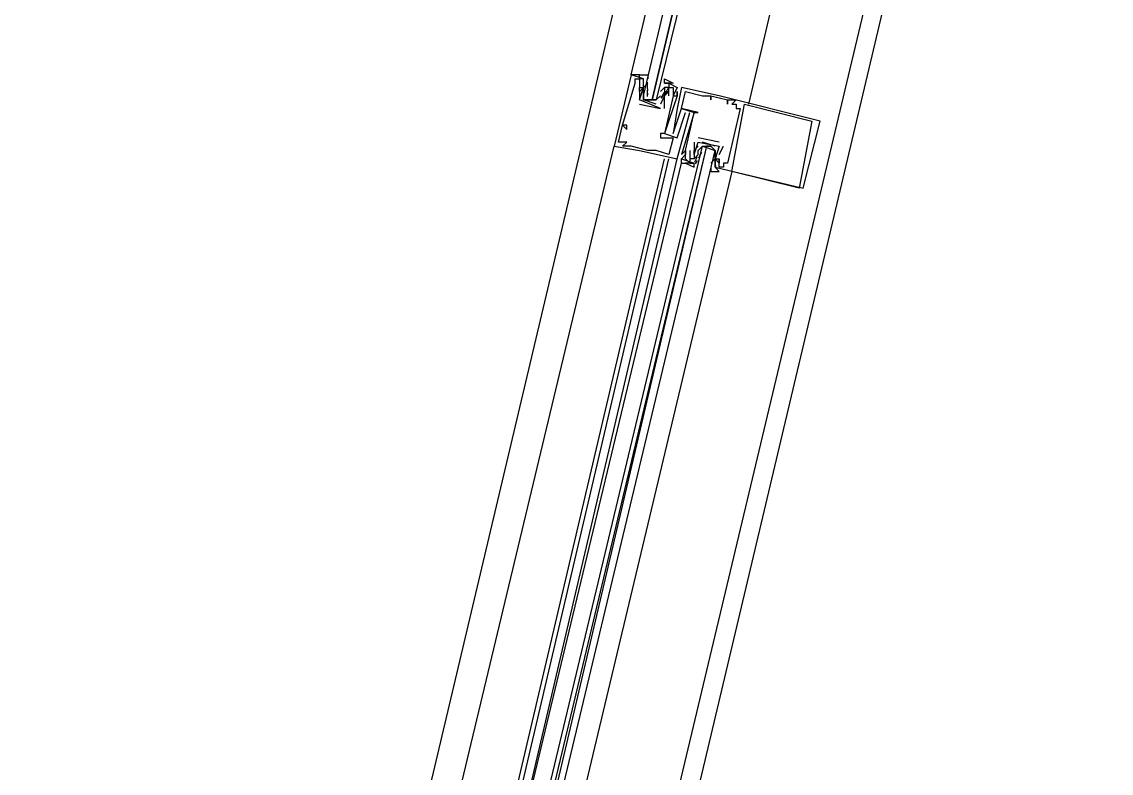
# Model space of a CAD drawing. Header units: feet. Extents: x -84 to 198, y -22 to 181.
# Drawn here: x 114.587 to 118.044, y 69.563 to 71.946 of the extents above; entities that cross this region are included whole.
import ezdxf

# ---------------------------------------------------------------- set-up
doc = ezdxf.new("R2010")
doc.units = ezdxf.units.FT
doc.layers.add('A-LINEA', color=7, linetype='CONTINUOUS')

msp = doc.modelspace()

# ---------------------------------------------------------------- linework, layer by layer
at = {"layer": 'A-LINEA'}
for p, q in [((117.2133, 75.1511), (115.5733, 68.2178)), ((117.9733, 74.9778), (116.32, 68.0444)), ((116.56, 71.7644), (116.52, 71.7778)), ((116.52, 71.7778), (116.52, 71.7778)), ((116.5333, 71.7644), (116.5333, 71.7644)), ((116.5333, 71.7511), (116.5333, 71.7511)), ((116.5467, 71.7644), (116.5467, 71.7644)), ((116.5467, 71.7378), (116.5467, 71.7378)), ((116.5467, 71.7378), (116.5467, 71.7378)), ((116.56, 71.7644), (116.56, 71.7644)), ((116.56, 71.7511), (116.56, 71.7511)), ((116.5733, 71.7511), (116.56, 71.7378)), ((116.56, 71.7378), (116.56, 71.7378)), ((116.56, 71.7378), (116.56, 71.7378)), ((116.5732, 71.728), (116.5722, 71.7398)), ((116.5726, 71.736), (116.5723, 71.7543)), ((116.5733, 71.7511), (116.5733, 71.7511)), ((116.5733, 71.7378), (116.5733, 71.7378)), ((116.6133, 71.7244), (116.6267, 71.7378)), ((116.6267, 71.7511), (116.6267, 71.7511)), ((116.6267, 71.7378), (116.6267, 71.7378)), ((116.64, 71.7511), (116.64, 71.7511)), ((116.64, 71.7378), (116.64, 71.7378)), ((116.6533, 71.7378), (116.6533, 71.7378)), ((116.6667, 71.7378), (116.6667, 71.7378)), ((116.68, 71.7378), (116.68, 71.7378)), ((116.5467, 71.7244), (116.5467, 71.7244)), ((116.5467, 71.7244), (116.5467, 71.7244)), ((116.56, 71.7244), (116.56, 71.7244)), ((116.5725, 71.7088), (116.5719, 71.7292)), ((116.5732, 71.7146), (116.5722, 71.7265)), ((116.6133, 71.7244), (116.6133, 71.7244)), ((116.6133, 71.7111), (116.6133, 71.7111)), ((116.6247, 71.7216), (116.615, 71.7036)), ((116.6218, 71.7134), (116.6156, 71.7032)), ((116.6267, 71.7244), (116.6267, 71.7244)), ((116.6267, 71.7111), (116.6267, 71.7111)), ((116.6267, 71.7111), (116.6267, 71.7111)), ((116.637, 71.7337), (116.6285, 71.7175)), ((116.6352, 71.7267), (116.6289, 71.7165)), ((116.64, 71.7244), (116.64, 71.7244)), ((116.64, 71.7111), (116.64, 71.7111)), ((116.6533, 71.7111), (116.6533, 71.7111)), ((116.6533, 71.7111), (116.6533, 71.7111)), ((116.6667, 71.7244), (116.6667, 71.7244)), ((116.6667, 71.7111), (116.6667, 71.7111)), ((116.6667, 71.7111), (116.6667, 71.7111)), ((116.6933, 71.7244), (116.6933, 71.7244)), ((116.7467, 71.7111), (116.7467, 71.7111)), ((116.7733, 71.7111), (116.7733, 71.7111)), ((116.7733, 71.7111), (116.7733, 71.7111)), ((116.8, 71.7111), (116.8, 71.7111)), ((116.5467, 71.6978), (116.5467, 71.6978)), ((116.5467, 71.6978), (116.5467, 71.6978)), ((116.5467, 71.6844), (116.6133, 71.6711)), ((116.5467, 71.6844), (116.5467, 71.6844)), ((116.5733, 71.6978), (116.5867, 71.6978)), ((116.6, 71.6978), (116.6, 71.6978)), ((116.6133, 71.6844), (116.6133, 71.6844)), ((116.6133, 71.6844), (116.6133, 71.6844)), ((116.6133, 71.6711), (116.6133, 71.6711)), ((116.6133, 71.6711), (116.6133, 71.6711)), ((116.6267, 71.6711), (116.6267, 71.6711)), ((116.6667, 71.6711), (116.6667, 71.6711)), ((116.68, 71.6711), (116.68, 71.6711)), ((116.68, 71.6711), (116.68, 71.6711)), ((116.7733, 71.6978), (116.7733, 71.6978)), ((116.8267, 71.6978), (116.8267, 71.6978)), ((116.8267, 71.6978), (116.8267, 71.6978)), ((116.8267, 71.6844), (116.8267, 71.6844)), ((116.84, 71.6844), (116.84, 71.6844)), ((116.8533, 71.6978), (116.8533, 71.6978)), ((116.8533, 71.6844), (116.8533, 71.6844)), ((116.8533, 71.6711), (116.8533, 71.6711)), ((116.8667, 71.6711), (116.8667, 71.6711)), ((116.88, 71.6844), (116.88, 71.6844)), ((116.6933, 71.6578), (116.6933, 71.6578)), ((116.7067, 71.6578), (116.7067, 71.6578)), ((116.72, 71.6578), (116.72, 71.6578)), ((116.72, 71.6578), (116.72, 71.6578)), ((116.7333, 71.6578), (116.7333, 71.6578)), ((116.4933, 71.6178), (116.4933, 71.6178)), ((116.4933, 71.6178), (116.4933, 71.6178)), ((116.5067, 71.6178), (116.5067, 71.6178)), ((116.5067, 71.6044), (116.5067, 71.6044)), ((117.0933, 71.6311), (117.0933, 71.6311)), ((117.12, 71.6311), (117.12, 71.6311)), ((116.48, 71.5644), (116.48, 71.5644)), ((116.4933, 71.5644), (116.4933, 71.5644)), ((116.5067, 71.5644), (116.5067, 71.5644)), ((116.6133, 71.5911), (116.6133, 71.5911)), ((116.6133, 71.5778), (116.6133, 71.5778)), ((116.6267, 71.5911), (116.6267, 71.5911)), ((116.6267, 71.5911), (116.6267, 71.5911)), ((116.6533, 71.5911), (116.6533, 71.5911)), ((116.6533, 71.5778), (116.6533, 71.5778)), ((116.6667, 71.5778), (116.6667, 71.5778)), ((116.72, 71.5644), (116.72, 71.5644)), ((116.8, 71.5644), (116.7333, 71.5778)), ((116.7333, 71.5778), (116.7333, 71.5778)), ((116.7333, 71.5644), (116.7333, 71.5644)), ((116.7333, 71.5644), (116.7333, 71.5644)), ((116.7867, 71.5511), (116.7467, 71.5644)), ((116.8, 71.5644), (116.8, 71.5644)), ((115.76, 68.6044), (116.4667, 71.5511)), ((116.4667, 71.5511), (116.4667, 71.5511)), ((116.4933, 71.5511), (116.4933, 71.5511)), ((116.52, 71.5511), (116.52, 71.5511)), ((116.5467, 71.5378), (116.5467, 71.5378)), ((116.5733, 71.5378), (116.5733, 71.5378)), ((116.6, 71.5378), (116.6, 71.5378)), ((116.6933, 71.5378), (116.6933, 71.5378)), ((116.6933, 71.5378), (116.6933, 71.5378)), ((116.7067, 71.5378), (116.7067, 71.5378)), ((116.72, 71.5378), (116.72, 71.5378)), ((116.72, 71.5378), (116.72, 71.5378)), ((116.7333, 71.5378), (116.7333, 71.5378)), ((116.7353, 71.5139), (116.7449, 71.5319)), ((116.7382, 71.5222), (116.7444, 71.5324)), ((116.7467, 71.5511), (116.7467, 71.5511)), ((116.76, 71.5511), (116.7733, 71.5511)), ((116.8, 71.5511), (116.8, 71.5511)), ((116.8, 71.5244), (116.8133, 71.5511)), ((116.8, 71.5511), (116.8, 71.5511)), ((116.8133, 71.5511), (116.8133, 71.5511)), ((115.9333, 68.5644), (116.6267, 71.5111)), ((115.9467, 68.5511), (116.64, 71.5111)), ((115.9733, 68.5511), (116.6667, 71.5111)), ((115.9733, 68.5511), (116.68, 71.4978)), ((116.64, 71.5244), (116.64, 71.5244)), ((116.6667, 71.5111), (116.6667, 71.5111)), ((116.68, 71.5244), (116.68, 71.5244)), ((116.68, 71.4978), (116.68, 71.5111)), ((116.68, 71.5111), (116.68, 71.5111)), ((116.68, 71.4978), (116.68, 71.5111)), ((116.68, 71.4978), (116.68, 71.5111)), ((116.6933, 71.5244), (116.6933, 71.5244)), ((116.6933, 71.5111), (116.6933, 71.5111)), ((116.7067, 71.4978), (116.7067, 71.4978)), ((116.72, 71.5244), (116.72, 71.5244)), ((116.72, 71.5244), (116.72, 71.5244)), ((116.72, 71.5111), (116.7333, 71.5244)), ((116.72, 71.5111), (116.72, 71.5111)), ((116.72, 71.4978), (116.72, 71.4978)), ((116.723, 71.5018), (116.7315, 71.5181)), ((116.7248, 71.4955), (116.7311, 71.5057)), ((116.7333, 71.5244), (116.7333, 71.5244)), ((116.7867, 71.5111), (116.7733, 71.4978)), ((116.7733, 71.5111), (116.7733, 71.5111)), ((116.7867, 71.5244), (116.7867, 71.5244)), ((116.7867, 71.5111), (116.7867, 71.5111)), ((116.7867, 71.5111), (116.7867, 71.5111)), ((116.7867, 71.4978), (116.7867, 71.4978)), ((116.7868, 71.5209), (116.7878, 71.5091)), ((116.7868, 71.4943), (116.7878, 71.4824)), ((116.7874, 71.4996), (116.7877, 71.4813)), ((116.7875, 71.5268), (116.7881, 71.5063)), ((116.8, 71.5244), (116.8, 71.5244)), ((116.8, 71.5111), (116.8, 71.5111)), ((116.8, 71.5111), (116.8, 71.5111)), ((116.8, 71.4978), (116.8, 71.4978)), ((116.8133, 71.4978), (116.8133, 71.4978)), ((116.8267, 71.4978), (116.8267, 71.4978)), ((116.84, 71.4711), (116.1333, 68.5111)), ((116.7867, 71.4844), (116.7867, 71.4844)), ((116.8, 71.4844), (116.8, 71.4844)), ((116.8133, 71.4844), (116.8133, 71.4844)), ((116.84, 71.4711), (116.84, 71.4711)), ((117.0533, 71.4178), (117.0533, 71.4178)), ((117.0667, 71.4178), (117.0667, 71.4178))]:
    msp.add_line(p, q, dxfattribs=at)
for points in [[(123.9467, 43.9511), (123.92, 47.9511), (123.56, 53.4844), (119.8267, 54.3644), (116.1067, 55.2444), (116.8, 58.2178), (117.1867, 59.8444), (116.8667, 59.9111), (115.8267, 60.1644), (114.5867, 60.4578), (118.2, 75.6978), (129.9467, 72.9244)], [(117.68, 75.0444), (117.2667, 73.2711), (116.8933, 71.6844)], [(116.5467, 71.7778), (116.5467, 71.7778), (116.52, 71.7778), (116.8933, 73.3511)], [(117, 73.3244), (116.6, 71.6978), (116.5867, 71.6978), (116.9733, 73.3378), (116.5867, 71.6978), (116.5733, 71.6978), (116.56, 71.6978), (116.56, 71.7111), (116.9467, 73.3378)], [(116.52, 71.7778), (116.4667, 71.5511), (116.5467, 71.5378), (116.6667, 71.5111), (116.7067, 71.6578)], [(116.5467, 71.7778), (116.5467, 71.7778), (116.52, 71.7778)], [(116.5467, 71.7778), (116.5467, 71.7778), (116.52, 71.7778)], [(116.6, 71.6844), (116.56, 71.6978), (116.56, 71.7244), (116.56, 71.7378), (116.56, 71.7511), (116.56, 71.7644), (116.5467, 71.7644), (116.5467, 71.7778), (116.5733, 71.7778), (116.5733, 71.7644)], [(116.48, 71.5644), (116.4933, 71.6178), (116.5067, 71.6044), (116.5067, 71.6178), (116.4933, 71.6178), (116.5333, 71.7511), (116.5333, 71.7644), (116.5467, 71.7644), (116.5467, 71.7378), (116.5467, 71.7378)], [(116.64, 71.7111), (116.64, 71.7378), (116.6533, 71.7378), (116.6533, 71.7111), (116.6533, 71.7111), (116.6267, 71.5911), (116.6133, 71.5911), (116.6133, 71.5778), (116.6533, 71.5778), (116.64, 71.5244), (116.6, 71.5378), (116.5733, 71.5378), (116.52, 71.5511), (116.4933, 71.5511), (116.5067, 71.5644), (116.4933, 71.5644), (116.48, 71.5644)], [(116.6133, 71.6711), (116.5467, 71.6978), (116.56, 71.7378), (116.5467, 71.7244), (116.5467, 71.7378), (116.56, 71.7378), (116.56, 71.7511)], [(116.6267, 71.7511), (116.6267, 71.7644), (116.6533, 71.7511), (116.64, 71.7511), (116.6267, 71.7511), (116.64, 71.7511), (116.64, 71.7378), (116.6267, 71.7378), (116.6267, 71.7244), (116.6267, 71.7111), (116.6133, 71.6844)], [(116.6267, 71.7511), (116.64, 71.7511), (116.6667, 71.7378), (116.6533, 71.7111), (116.6667, 71.7111), (116.6667, 71.7244), (116.6667, 71.7111), (116.6267, 71.5911), (116.6667, 71.5778), (116.6933, 71.6578), (116.6933, 71.6578)], [(116.7867, 71.4844), (117.0667, 71.4178), (117.12, 71.6311), (116.8, 71.7111), (116.68, 71.7378), (116.6667, 71.6711), (116.6533, 71.5911), (116.68, 71.6711), (116.72, 71.6578), (116.68, 71.5244), (116.6933, 71.5378), (116.6933, 71.5244), (116.68, 71.5111), (116.72, 71.4978)], [(116.5467, 71.7244), (116.5467, 71.6978), (116.5467, 71.6978)], [(116.56, 71.7244), (116.56, 71.6978), (116.6, 71.6978), (116.6133, 71.7111)], [(116.6267, 71.7244), (116.64, 71.7244), (116.6267, 71.7111), (116.6133, 71.6844)], [(116.6267, 71.6711), (116.6267, 71.7111), (116.6267, 71.7111)], [(116.7067, 71.5378), (116.7067, 71.4978), (116.6933, 71.5111), (116.6933, 71.5378), (116.6933, 71.5378), (116.72, 71.6578), (116.7333, 71.6578), (116.68, 71.6711), (116.6933, 71.7244), (116.7467, 71.7111), (116.7733, 71.7111), (116.7733, 71.6978), (116.7733, 71.7111), (116.8267, 71.6978), (116.8267, 71.6844), (116.8267, 71.6978), (116.8533, 71.6978), (116.84, 71.6844), (116.8533, 71.6844), (116.8533, 71.6711), (116.8667, 71.6711), (116.8267, 71.4978), (116.8133, 71.4978), (116.8133, 71.4844), (116.8, 71.4844), (116.8, 71.5111), (116.8, 71.5111)], [(117.0933, 71.6311), (117.0533, 71.4178), (116.84, 71.4711), (116.88, 71.6844), (117.0933, 71.6311)], [(116.72, 71.5644), (116.72, 71.5378), (116.72, 71.5378)], [(116.72, 71.5244), (116.72, 71.5378), (116.72, 71.5244), (116.7333, 71.5644), (116.8, 71.5511), (116.7867, 71.5111)], [(116.0267, 68.5378), (116.7467, 71.5511), (116.76, 71.5511), (116.04, 68.5378)], [(116.0667, 68.5244), (116.7867, 71.5378), (116.7733, 71.5511), (116.76, 71.5511), (116.0533, 68.5378)], [(116.7333, 71.5511), (116.72, 71.5378), (116.72, 71.5244), (116.72, 71.5111), (116.7067, 71.5111), (116.7067, 71.4978), (116.72, 71.4978), (116.6933, 71.4978), (116.72, 71.4844), (116.72, 71.4978)], [(116.7333, 71.5244), (116.7333, 71.5378), (116.7467, 71.5511), (116.7867, 71.5378), (116.7867, 71.5244), (116.7867, 71.5111)], [(116.7733, 71.4844), (116.7733, 71.4711), (116.8, 71.4711), (116.7867, 71.4844), (116.7867, 71.4978), (116.7867, 71.5111), (116.7867, 71.5244), (116.7867, 71.5378)], [(116.68, 71.4978), (116.6933, 71.4978), (116.6933, 71.4978)], [(116.68, 71.4978), (116.6933, 71.4978), (116.6933, 71.4978)], [(116.68, 71.4978), (116.6933, 71.4978), (116.6933, 71.4978)], [(116.7867, 71.5111), (116.8, 71.5111), (116.8, 71.4978), (116.7867, 71.5111), (116.7867, 71.4978), (116.7867, 71.4978)]]:
    msp.add_lwpolyline(points, dxfattribs=at)

doc.saveas('drawing.dxf')
